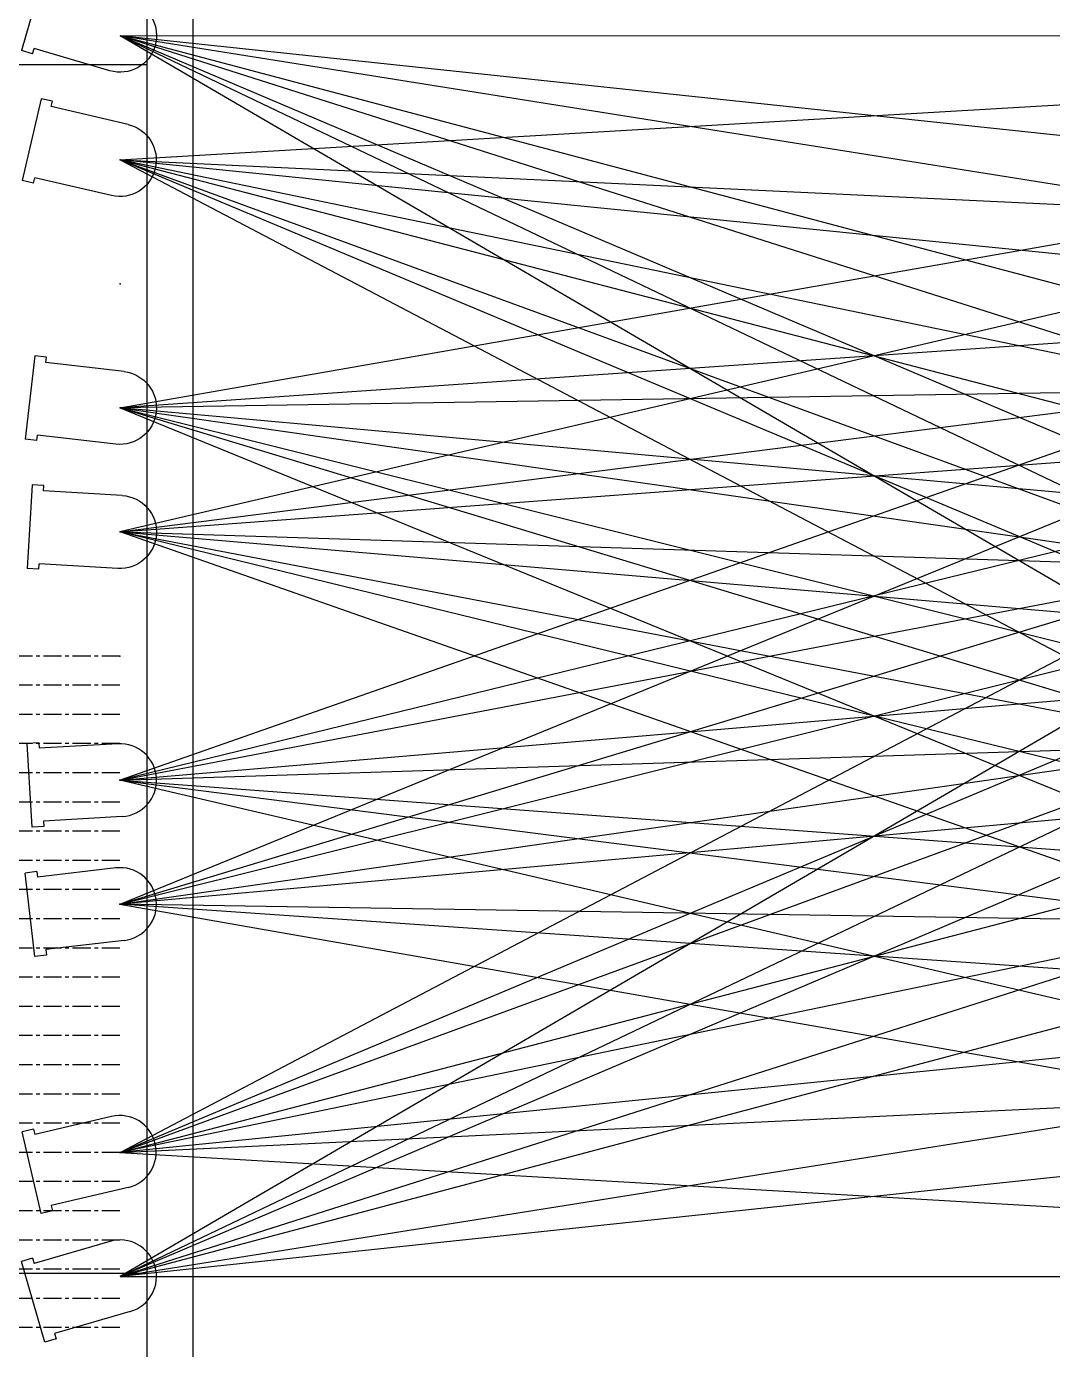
# Model space of a CAD drawing. Header units: inches. Extents: x -89 to 2397, y -1685 to 216.
# Drawn here: x 196.9 to 267.2, y 79.3 to 170 of the extents above; entities that cross this region are included whole.
import ezdxf

# ---------------------------------------------------------------- set-up
doc = ezdxf.new("R2010")
doc.units = ezdxf.units.IN
doc.header["$MEASUREMENT"] = 0
doc.linetypes.add('CENTER', pattern=[2, 1.25, -0.25, 0.25, -0.25])
for name, color, linetype in [('Dimensions', 3, 'CENTER'), ('SenseArea', 1, 'Continuous'), ('SensorEmitter', 2, 'Continuous')]:
    doc.layers.add(name, color=color, linetype=linetype)

# ---------------------------------------------------------------- blocks, each defined once
blk = doc.blocks.new('Sensor')
at = {"layer": 'SensorEmitter'}
for p, q in [((21.518, -22.372), (27.268, -22.372)), ((21.518, -23.172), (21.518, -22.372)), ((27.268, -23.172), (27.268, -22.372)), ((21.893, -23.172), (21.518, -23.172)), ((21.893, -28.572), (21.893, -23.172)), ((26.893, -28.572), (26.893, -23.172)), ((27.268, -23.172), (26.893, -23.172))]:
    blk.add_line(p, q, dxfattribs=at)
blk.add_arc((24.393, -28.572), 2.5, 180, 0, dxfattribs=at)

msp = doc.modelspace()

# ---------------------------------------------------------------- linework, layer by layer
for p, q in [((205.153, 16.244), (205.153, 185.344)), ((208.293, 16.244), (208.293, 185.344)), ((185.903, 167.368), (205.153, 167.368)), ((185.903, 84.568), (205.153, 84.568))]:
    msp.add_line(p, q)
at = {"layer": 'Dimensions'}
for p, q in [((203.289, 126.844), (189.112, 126.844)), ((203.289, 124.844), (189.112, 124.844)), ((203.289, 122.844), (189.112, 122.844)), ((203.289, 120.844), (189.112, 120.844)), ((203.289, 118.844), (189.112, 118.844)), ((203.289, 116.844), (189.112, 116.844)), ((203.289, 114.844), (189.112, 114.844)), ((203.289, 112.844), (189.112, 112.844)), ((203.289, 110.844), (189.112, 110.844)), ((203.289, 108.844), (189.112, 108.844)), ((203.289, 106.844), (189.112, 106.844)), ((203.289, 104.844), (189.112, 104.844)), ((203.289, 102.844), (189.112, 102.844)), ((203.289, 100.844), (189.112, 100.844)), ((203.289, 98.844), (189.112, 98.844)), ((203.289, 96.844), (189.112, 96.844)), ((203.289, 94.844), (189.112, 94.844)), ((203.289, 92.844), (189.112, 92.844)), ((203.289, 90.844), (189.112, 90.844)), ((203.289, 88.844), (189.112, 88.844)), ((203.289, 86.844), (189.112, 86.844)), ((203.289, 84.844), (189.112, 84.844)), ((203.289, 82.844), (189.112, 82.844)), ((203.289, 80.844), (189.112, 80.844))]:
    msp.add_line(p, q, dxfattribs=at)
at = {"layer": 'SenseArea'}
for p, q in [((203.287, 160.839), (348.933, 169.35)), ((203.288, 143.842), (348.933, 169.35)), ((348.933, 169.35), (203.289, 135.343)), ((203.291, 109.847), (348.933, 169.35)), ((203.292, 92.849), (348.933, 169.35)), ((348.933, 169.35), (203.293, 84.35)), ((203.293, 169.338), (348.933, 169.35)), ((348.933, 122.974), (203.293, 169.338)), ((348.933, 107.52), (203.293, 169.338)), ((348.933, 84.338), (203.293, 169.338)), ((203.293, 169.338), (348.933, 99.792)), ((348.933, 130.714), (203.293, 169.338)), ((348.933, 146.168), (203.293, 169.338)), ((348.933, 153.896), (203.293, 169.338)), ((348.933, 130.714), (203.287, 160.839)), ((348.933, 146.168), (203.287, 160.839)), ((203.287, 160.839), (348.933, 153.896)), ((203.292, 160.839), (348.933, 122.974)), ((203.292, 160.839), (348.933, 107.52)), ((203.292, 160.839), (348.933, 84.338)), ((348.933, 99.792), (203.292, 160.839)), ((348.933, 153.896), (203.288, 143.842)), ((203.289, 135.343), (348.933, 153.896)), ((348.933, 153.896), (203.29, 118.345)), ((203.291, 109.847), (348.933, 153.896)), ((348.933, 153.896), (203.292, 92.849)), ((203.293, 84.35), (348.933, 153.896)), ((348.933, 146.168), (203.288, 143.842)), ((203.289, 135.343), (348.933, 146.168)), ((203.29, 118.345), (348.933, 146.168)), ((203.291, 109.847), (348.933, 146.168)), ((203.292, 92.849), (348.933, 146.168)), ((348.933, 146.168), (203.293, 84.35)), ((348.933, 130.714), (203.288, 143.842)), ((203.291, 143.842), (348.933, 84.338)), ((203.291, 143.842), (348.933, 107.52)), ((203.291, 143.842), (348.933, 122.974)), ((203.291, 143.842), (348.933, 99.792)), ((203.289, 135.343), (348.933, 130.714)), ((203.29, 135.343), (348.933, 107.52)), ((203.29, 135.343), (348.933, 122.974)), ((348.933, 99.792), (203.29, 135.343)), ((203.29, 118.345), (348.933, 130.714)), ((203.291, 109.847), (348.933, 130.714)), ((203.292, 92.849), (348.933, 130.714)), ((348.933, 130.714), (203.293, 84.35)), ((348.933, 122.974), (203.287, 92.849)), ((348.933, 122.974), (203.288, 109.847)), ((203.289, 118.345), (348.933, 122.974)), ((348.933, 122.974), (203.293, 84.35)), ((203.289, 118.345), (348.933, 107.52)), ((348.933, 84.338), (203.289, 118.345)), ((203.289, 118.345), (348.933, 99.792)), ((348.933, 107.52), (203.288, 109.847)), ((203.288, 109.847), (348.933, 84.338)), ((348.933, 99.792), (203.288, 109.847)), ((348.933, 107.52), (203.287, 92.849)), ((348.933, 107.52), (203.293, 84.35)), ((203.287, 92.849), (348.933, 99.792)), ((348.933, 99.792), (203.293, 84.35)), ((203.287, 92.849), (348.933, 84.338)), ((203.293, 84.35), (348.933, 84.338))]:
    msp.add_line(p, q, dxfattribs=at)
for p, q in [((348.933, 169.35), (203.29, 118.345)), ((348.933, 84.338), (203.29, 135.343))]:
    msp.add_line(p, q, dxfattribs=at).dxf.unprotected_set("ltscale", 0)
for p in [(203.292, 160.839), (203.291, 152.34), (203.291, 143.842), (203.29, 135.343), (203.289, 126.844), (203.289, 118.345), (203.288, 109.847), (203.287, 92.849)]:
    msp.add_point(p, dxfattribs=at)

# ---------------------------------------------------------------- block references
at = {"xscale": -1}
for p, rotation in [((182.697, 200.758), 73.73417966849193), ((180.995, 191.063), 76.8618927733138), ((177.736, 171.382), 83.34338798980625), ((176.186, 161.359), 86.66040913783166)]:
    msp.add_blockref('Sensor', p, dxfattribs=dict(at, rotation=rotation))
for p, rotation in [((176.186, 92.329), 93.33959086216834), ((177.736, 82.306), 96.65661201019374), ((180.995, 62.625), 103.1381072266862), ((182.697, 52.931), 106.2658203315081)]:
    msp.add_blockref('Sensor', p, dxfattribs=dict(rotation=rotation))

doc.saveas('drawing.dxf')
